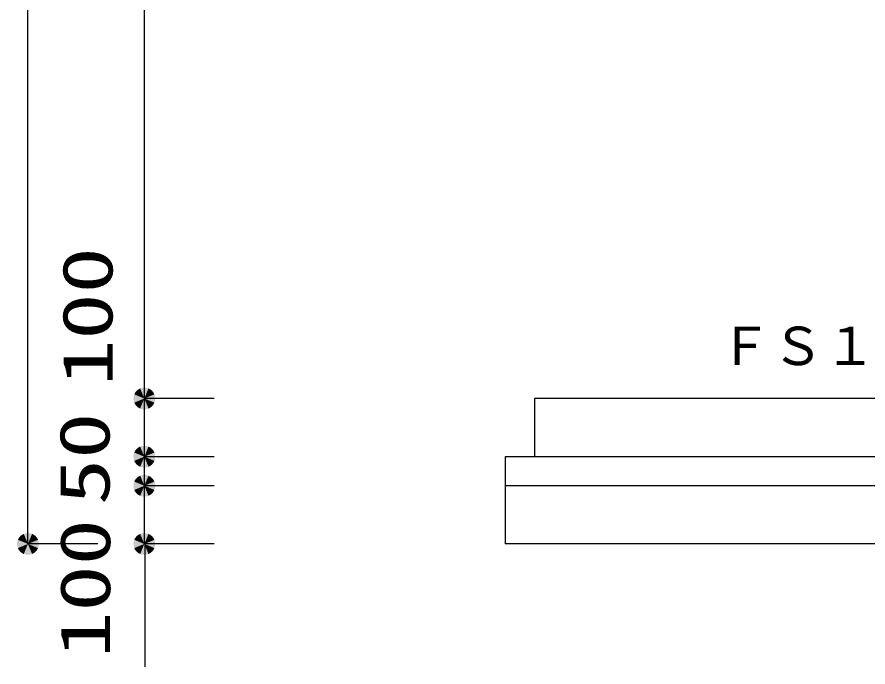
# Model space of a CAD drawing. Units: millimetres, scale not verified. Extents: x -10482 to 6837, y -7144 to 4933.
# Drawn here: x -2396 to -934, y -974 to 143 of the extents above; entities that cross this region are included whole.
import ezdxf
from ezdxf.enums import TextEntityAlignment as Align

# ---------------------------------------------------------------- set-up
doc = ezdxf.new("R2010")
doc.units = ezdxf.units.MM
doc.header["$LTSCALE"] = 30
doc.layers.add('0-2_SEISAKU', color=2, linetype='Continuous', lineweight=25)
doc.layers.add('0-6_SUNPO', color=7, linetype='Continuous', lineweight=25)
doc.styles.add('MS Gothic', font='')
doc.styles.add('ＭＳ ゴシック', font='')
doc.styles.get('MS Gothic').set_extended_font_data('MS Gothic')
doc.styles.get('ＭＳ ゴシック').set_extended_font_data('MS Gothic')

msp = doc.modelspace()

# ---------------------------------------------------------------- linework, layer by layer
at = {"layer": '0-2_SEISAKU'}
for p, q in [((-307.18, -512.39), (-1507.18, -512.39)), ((-1507.18, -512.39), (-1507.18, -612.39)), ((-1557.18, -612.39), (-1557.18, -712.39)), ((-257.18, -612.39), (-1557.18, -612.39)), ((-257.18, -612.39), (-1557.18, -612.39)), ((-1557.18, -662.39), (-1557.18, -762.39)), ((-257.18, -662.39), (-1557.18, -662.39)), ((-257.18, -662.39), (-1557.18, -662.39)), ((-257.18, -762.39), (-1557.18, -762.39))]:
    msp.add_line(p, q, dxfattribs=at)
at = {"layer": '0-6_SUNPO', "color": 4}
for p, q in [((-2377.37, -762.39), (-2377.37, 1337.61)), ((-2177.37, 1237.61), (-2177.37, -512.39)), ((-2057.37, -512.39), (-2177.37, -512.39)), ((-2057.37, -512.39), (-2177.37, -512.39)), ((-2177.37, -512.39), (-2177.37, -612.39)), ((-2057.37, -612.39), (-2177.37, -612.39)), ((-2057.37, -612.39), (-2177.37, -612.39)), ((-2177.37, -612.39), (-2177.37, -662.39)), ((-2057.37, -662.39), (-2177.37, -662.39)), ((-2057.37, -662.39), (-2177.37, -662.39)), ((-2177.37, -662.39), (-2177.37, -762.39)), ((-2257.37, -762.39), (-2377.37, -762.39)), ((-2057.37, -762.39), (-2177.37, -762.39)), ((-2176.31, -762.39), (-2176.31, -973.9))]:
    msp.add_line(p, q, dxfattribs=at)
at = {"layer": '0-6_SUNPO'}
for points in [[(-2187.78, -496.8), (-2177.37, -512.39), (-2190.62, -499.13)], [(-2187.78, -496.8), (-2177.37, -512.39), (-2190.62, -499.13)], [(-2184.54, -495.07), (-2177.37, -512.39), (-2187.78, -496.8)], [(-2184.54, -495.07), (-2177.37, -512.39), (-2187.78, -496.8)], [(-2181.02, -494), (-2177.37, -512.39), (-2184.54, -495.07)], [(-2181.02, -494), (-2177.37, -512.39), (-2184.54, -495.07)], [(-2177.37, -493.64), (-2177.37, -512.39), (-2181.02, -494)], [(-2177.37, -493.64), (-2177.37, -512.39), (-2181.02, -494)], [(-2173.71, -494), (-2177.37, -512.39), (-2177.37, -493.64)], [(-2173.71, -494), (-2177.37, -512.39), (-2177.37, -493.64)], [(-2170.19, -495.07), (-2177.37, -512.39), (-2173.71, -494)], [(-2170.19, -495.07), (-2177.37, -512.39), (-2173.71, -494)], [(-2166.95, -496.8), (-2177.37, -512.39), (-2170.19, -495.07)], [(-2166.95, -496.8), (-2177.37, -512.39), (-2170.19, -495.07)], [(-2164.11, -499.13), (-2177.37, -512.39), (-2166.95, -496.8)], [(-2164.11, -499.13), (-2177.37, -512.39), (-2166.95, -496.8)], [(-2195.76, -508.73), (-2177.37, -512.39), (-2196.12, -512.39)], [(-2195.76, -508.73), (-2177.37, -512.39), (-2196.12, -512.39)], [(-2194.69, -505.21), (-2177.37, -512.39), (-2195.76, -508.73)], [(-2194.69, -505.21), (-2177.37, -512.39), (-2195.76, -508.73)], [(-2192.96, -501.97), (-2177.37, -512.39), (-2194.69, -505.21)], [(-2192.96, -501.97), (-2177.37, -512.39), (-2194.69, -505.21)], [(-2190.62, -499.13), (-2177.37, -512.39), (-2192.96, -501.97)], [(-2190.62, -499.13), (-2177.37, -512.39), (-2192.96, -501.97)], [(-2161.78, -501.97), (-2177.37, -512.39), (-2164.11, -499.13)], [(-2161.78, -501.97), (-2177.37, -512.39), (-2164.11, -499.13)], [(-2160.04, -505.21), (-2177.37, -512.39), (-2161.78, -501.97)], [(-2160.04, -505.21), (-2177.37, -512.39), (-2161.78, -501.97)], [(-2158.98, -508.73), (-2177.37, -512.39), (-2160.04, -505.21)], [(-2158.98, -508.73), (-2177.37, -512.39), (-2160.04, -505.21)], [(-2158.62, -512.39), (-2177.37, -512.39), (-2158.98, -508.73)], [(-2158.62, -512.39), (-2177.37, -512.39), (-2158.98, -508.73)], [(-2196.12, -512.39), (-2177.37, -512.39), (-2195.76, -516.05)], [(-2196.12, -512.39), (-2177.37, -512.39), (-2195.76, -516.05)], [(-2195.76, -516.05), (-2177.37, -512.39), (-2194.69, -519.57)], [(-2195.76, -516.05), (-2177.37, -512.39), (-2194.69, -519.57)], [(-2194.69, -519.57), (-2177.37, -512.39), (-2192.96, -522.81)], [(-2194.69, -519.57), (-2177.37, -512.39), (-2192.96, -522.81)], [(-2192.96, -522.81), (-2177.37, -512.39), (-2190.62, -525.65)], [(-2192.96, -522.81), (-2177.37, -512.39), (-2190.62, -525.65)], [(-2190.62, -525.65), (-2177.37, -512.39), (-2187.78, -527.98)], [(-2190.62, -525.65), (-2177.37, -512.39), (-2187.78, -527.98)], [(-2187.78, -527.98), (-2177.37, -512.39), (-2184.54, -529.71)], [(-2187.78, -527.98), (-2177.37, -512.39), (-2184.54, -529.71)], [(-2184.54, -529.71), (-2177.37, -512.39), (-2181.02, -530.78)], [(-2184.54, -529.71), (-2177.37, -512.39), (-2181.02, -530.78)], [(-2181.02, -530.78), (-2177.37, -512.39), (-2177.37, -531.14)], [(-2181.02, -530.78), (-2177.37, -512.39), (-2177.37, -531.14)], [(-2177.37, -531.14), (-2177.37, -512.39), (-2173.71, -530.78)], [(-2173.71, -530.78), (-2177.37, -512.39), (-2170.19, -529.71)], [(-2170.19, -529.71), (-2177.37, -512.39), (-2166.95, -527.98)], [(-2166.95, -527.98), (-2177.37, -512.39), (-2164.11, -525.65)], [(-2164.11, -525.65), (-2177.37, -512.39), (-2161.78, -522.81)], [(-2161.78, -522.81), (-2177.37, -512.39), (-2160.04, -519.57)], [(-2160.04, -519.57), (-2177.37, -512.39), (-2158.98, -516.05)], [(-2158.98, -516.05), (-2177.37, -512.39), (-2158.62, -512.39)], [(-2177.37, -531.14), (-2177.37, -512.39), (-2173.71, -530.78)], [(-2173.71, -530.78), (-2177.37, -512.39), (-2170.19, -529.71)], [(-2170.19, -529.71), (-2177.37, -512.39), (-2166.95, -527.98)], [(-2166.95, -527.98), (-2177.37, -512.39), (-2164.11, -525.65)], [(-2164.11, -525.65), (-2177.37, -512.39), (-2161.78, -522.81)], [(-2161.78, -522.81), (-2177.37, -512.39), (-2160.04, -519.57)], [(-2160.04, -519.57), (-2177.37, -512.39), (-2158.98, -516.05)], [(-2158.98, -516.05), (-2177.37, -512.39), (-2158.62, -512.39)], [(-2190.62, -599.13), (-2177.37, -612.39), (-2192.96, -601.97)], [(-2190.62, -599.13), (-2177.37, -612.39), (-2192.96, -601.97)], [(-2187.78, -596.8), (-2177.37, -612.39), (-2190.62, -599.13)], [(-2187.78, -596.8), (-2177.37, -612.39), (-2190.62, -599.13)], [(-2184.54, -595.07), (-2177.37, -612.39), (-2187.78, -596.8)], [(-2184.54, -595.07), (-2177.37, -612.39), (-2187.78, -596.8)], [(-2181.02, -594), (-2177.37, -612.39), (-2184.54, -595.07)], [(-2181.02, -594), (-2177.37, -612.39), (-2184.54, -595.07)], [(-2177.37, -593.64), (-2177.37, -612.39), (-2181.02, -594)], [(-2177.37, -593.64), (-2177.37, -612.39), (-2181.02, -594)], [(-2173.71, -594), (-2177.37, -612.39), (-2177.37, -593.64)], [(-2173.71, -594), (-2177.37, -612.39), (-2177.37, -593.64)], [(-2170.19, -595.07), (-2177.37, -612.39), (-2173.71, -594)], [(-2170.19, -595.07), (-2177.37, -612.39), (-2173.71, -594)], [(-2166.95, -596.8), (-2177.37, -612.39), (-2170.19, -595.07)], [(-2166.95, -596.8), (-2177.37, -612.39), (-2170.19, -595.07)], [(-2164.11, -599.13), (-2177.37, -612.39), (-2166.95, -596.8)], [(-2164.11, -599.13), (-2177.37, -612.39), (-2166.95, -596.8)], [(-2161.78, -601.97), (-2177.37, -612.39), (-2164.11, -599.13)], [(-2161.78, -601.97), (-2177.37, -612.39), (-2164.11, -599.13)], [(-2195.76, -608.73), (-2177.37, -612.39), (-2196.12, -612.39)], [(-2195.76, -608.73), (-2177.37, -612.39), (-2196.12, -612.39)], [(-2196.12, -612.39), (-2177.37, -612.39), (-2195.76, -616.05)], [(-2196.12, -612.39), (-2177.37, -612.39), (-2195.76, -616.05)], [(-2194.69, -605.21), (-2177.37, -612.39), (-2195.76, -608.73)], [(-2194.69, -605.21), (-2177.37, -612.39), (-2195.76, -608.73)], [(-2195.76, -616.05), (-2177.37, -612.39), (-2194.69, -619.56)], [(-2195.76, -616.05), (-2177.37, -612.39), (-2194.69, -619.56)], [(-2192.96, -601.97), (-2177.37, -612.39), (-2194.69, -605.21)], [(-2192.96, -601.97), (-2177.37, -612.39), (-2194.69, -605.21)], [(-2194.69, -619.56), (-2177.37, -612.39), (-2192.96, -622.81)], [(-2194.69, -619.56), (-2177.37, -612.39), (-2192.96, -622.81)], [(-2192.96, -622.81), (-2177.37, -612.39), (-2190.62, -625.65)], [(-2192.96, -622.81), (-2177.37, -612.39), (-2190.62, -625.65)], [(-2190.62, -625.65), (-2177.37, -612.39), (-2187.78, -627.98)], [(-2190.62, -625.65), (-2177.37, -612.39), (-2187.78, -627.98)], [(-2187.78, -627.98), (-2177.37, -612.39), (-2184.54, -629.71)], [(-2187.78, -627.98), (-2177.37, -612.39), (-2184.54, -629.71)], [(-2184.54, -629.71), (-2177.37, -612.39), (-2181.02, -630.78)], [(-2184.54, -629.71), (-2177.37, -612.39), (-2181.02, -630.78)], [(-2181.02, -630.78), (-2177.37, -612.39), (-2177.37, -631.14)], [(-2181.02, -630.78), (-2177.37, -612.39), (-2177.37, -631.14)], [(-2160.04, -605.21), (-2177.37, -612.39), (-2161.78, -601.97)], [(-2160.04, -605.21), (-2177.37, -612.39), (-2161.78, -601.97)], [(-2158.98, -608.73), (-2177.37, -612.39), (-2160.04, -605.21)], [(-2158.98, -608.73), (-2177.37, -612.39), (-2160.04, -605.21)], [(-2158.62, -612.39), (-2177.37, -612.39), (-2158.98, -608.73)], [(-2158.62, -612.39), (-2177.37, -612.39), (-2158.98, -608.73)], [(-2177.37, -631.14), (-2177.37, -612.39), (-2173.71, -630.78)], [(-2173.71, -630.78), (-2177.37, -612.39), (-2170.19, -629.71)], [(-2170.19, -629.71), (-2177.37, -612.39), (-2166.95, -627.98)], [(-2166.95, -627.98), (-2177.37, -612.39), (-2164.11, -625.65)], [(-2164.11, -625.65), (-2177.37, -612.39), (-2161.78, -622.81)], [(-2161.78, -622.81), (-2177.37, -612.39), (-2160.04, -619.56)], [(-2160.04, -619.56), (-2177.37, -612.39), (-2158.98, -616.05)], [(-2158.98, -616.05), (-2177.37, -612.39), (-2158.62, -612.39)], [(-2177.37, -631.14), (-2177.37, -612.39), (-2173.71, -630.78)], [(-2173.71, -630.78), (-2177.37, -612.39), (-2170.19, -629.71)], [(-2170.19, -629.71), (-2177.37, -612.39), (-2166.95, -627.98)], [(-2166.95, -627.98), (-2177.37, -612.39), (-2164.11, -625.65)], [(-2164.11, -625.65), (-2177.37, -612.39), (-2161.78, -622.81)], [(-2161.78, -622.81), (-2177.37, -612.39), (-2160.04, -619.56)], [(-2160.04, -619.56), (-2177.37, -612.39), (-2158.98, -616.05)], [(-2158.98, -616.05), (-2177.37, -612.39), (-2158.62, -612.39)], [(-2194.69, -655.21), (-2177.37, -662.39), (-2195.76, -658.73)], [(-2194.69, -655.21), (-2177.37, -662.39), (-2195.76, -658.73)], [(-2192.96, -651.97), (-2177.37, -662.39), (-2194.69, -655.21)], [(-2192.96, -651.97), (-2177.37, -662.39), (-2194.69, -655.21)], [(-2190.62, -649.13), (-2177.37, -662.39), (-2192.96, -651.97)], [(-2190.62, -649.13), (-2177.37, -662.39), (-2192.96, -651.97)], [(-2187.78, -646.8), (-2177.37, -662.39), (-2190.62, -649.13)], [(-2187.78, -646.8), (-2177.37, -662.39), (-2190.62, -649.13)], [(-2184.54, -645.07), (-2177.37, -662.39), (-2187.78, -646.8)], [(-2184.54, -645.07), (-2177.37, -662.39), (-2187.78, -646.8)], [(-2181.02, -644), (-2177.37, -662.39), (-2184.54, -645.07)], [(-2181.02, -644), (-2177.37, -662.39), (-2184.54, -645.07)], [(-2177.37, -643.64), (-2177.37, -662.39), (-2181.02, -644)], [(-2177.37, -643.64), (-2177.37, -662.39), (-2181.02, -644)], [(-2173.71, -644), (-2177.37, -662.39), (-2177.37, -643.64)], [(-2173.71, -644), (-2177.37, -662.39), (-2177.37, -643.64)], [(-2170.19, -645.07), (-2177.37, -662.39), (-2173.71, -644)], [(-2170.19, -645.07), (-2177.37, -662.39), (-2173.71, -644)], [(-2166.95, -646.8), (-2177.37, -662.39), (-2170.19, -645.07)], [(-2166.95, -646.8), (-2177.37, -662.39), (-2170.19, -645.07)], [(-2164.11, -649.13), (-2177.37, -662.39), (-2166.95, -646.8)], [(-2164.11, -649.13), (-2177.37, -662.39), (-2166.95, -646.8)], [(-2161.78, -651.97), (-2177.37, -662.39), (-2164.11, -649.13)], [(-2161.78, -651.97), (-2177.37, -662.39), (-2164.11, -649.13)], [(-2160.04, -655.21), (-2177.37, -662.39), (-2161.78, -651.97)], [(-2160.04, -655.21), (-2177.37, -662.39), (-2161.78, -651.97)], [(-2158.98, -658.73), (-2177.37, -662.39), (-2160.04, -655.21)], [(-2158.98, -658.73), (-2177.37, -662.39), (-2160.04, -655.21)], [(-2195.76, -658.73), (-2177.37, -662.39), (-2196.12, -662.39)], [(-2195.76, -658.73), (-2177.37, -662.39), (-2196.12, -662.39)], [(-2196.12, -662.39), (-2177.37, -662.39), (-2195.76, -666.05)], [(-2196.12, -662.39), (-2177.37, -662.39), (-2195.76, -666.05)], [(-2195.76, -666.05), (-2177.37, -662.39), (-2194.69, -669.57)], [(-2195.76, -666.05), (-2177.37, -662.39), (-2194.69, -669.57)], [(-2194.69, -669.57), (-2177.37, -662.39), (-2192.96, -672.81)], [(-2194.69, -669.57), (-2177.37, -662.39), (-2192.96, -672.81)], [(-2192.96, -672.81), (-2177.37, -662.39), (-2190.62, -675.65)], [(-2192.96, -672.81), (-2177.37, -662.39), (-2190.62, -675.65)], [(-2190.62, -675.65), (-2177.37, -662.39), (-2187.78, -677.98)], [(-2190.62, -675.65), (-2177.37, -662.39), (-2187.78, -677.98)], [(-2187.78, -677.98), (-2177.37, -662.39), (-2184.54, -679.71)], [(-2187.78, -677.98), (-2177.37, -662.39), (-2184.54, -679.71)], [(-2184.54, -679.71), (-2177.37, -662.39), (-2181.02, -680.78)], [(-2184.54, -679.71), (-2177.37, -662.39), (-2181.02, -680.78)], [(-2181.02, -680.78), (-2177.37, -662.39), (-2177.37, -681.14)], [(-2181.02, -680.78), (-2177.37, -662.39), (-2177.37, -681.14)], [(-2158.62, -662.39), (-2177.37, -662.39), (-2158.98, -658.73)], [(-2158.62, -662.39), (-2177.37, -662.39), (-2158.98, -658.73)], [(-2177.37, -681.14), (-2177.37, -662.39), (-2173.71, -680.78)], [(-2173.71, -680.78), (-2177.37, -662.39), (-2170.19, -679.71)], [(-2170.19, -679.71), (-2177.37, -662.39), (-2166.95, -677.98)], [(-2166.95, -677.98), (-2177.37, -662.39), (-2164.11, -675.65)], [(-2164.11, -675.65), (-2177.37, -662.39), (-2161.78, -672.81)], [(-2161.78, -672.81), (-2177.37, -662.39), (-2160.04, -669.57)], [(-2160.04, -669.57), (-2177.37, -662.39), (-2158.98, -666.05)], [(-2158.98, -666.05), (-2177.37, -662.39), (-2158.62, -662.39)], [(-2177.37, -681.14), (-2177.37, -662.39), (-2173.71, -680.78)], [(-2173.71, -680.78), (-2177.37, -662.39), (-2170.19, -679.71)], [(-2170.19, -679.71), (-2177.37, -662.39), (-2166.95, -677.98)], [(-2166.95, -677.98), (-2177.37, -662.39), (-2164.11, -675.65)], [(-2164.11, -675.65), (-2177.37, -662.39), (-2161.78, -672.81)], [(-2161.78, -672.81), (-2177.37, -662.39), (-2160.04, -669.57)], [(-2160.04, -669.57), (-2177.37, -662.39), (-2158.98, -666.05)], [(-2158.98, -666.05), (-2177.37, -662.39), (-2158.62, -662.39)], [(-2384.54, -745.07), (-2377.37, -762.39), (-2387.78, -746.8)], [(-2381.02, -744), (-2377.37, -762.39), (-2384.54, -745.07)], [(-2377.37, -743.64), (-2377.37, -762.39), (-2381.02, -744)], [(-2373.71, -744), (-2377.37, -762.39), (-2377.37, -743.64)], [(-2370.19, -745.07), (-2377.37, -762.39), (-2373.71, -744)], [(-2366.95, -746.8), (-2377.37, -762.39), (-2370.19, -745.07)], [(-2184.54, -745.07), (-2177.37, -762.39), (-2187.78, -746.8)], [(-2181.02, -744), (-2177.37, -762.39), (-2184.54, -745.07)], [(-2177.37, -743.64), (-2177.37, -762.39), (-2181.02, -744)], [(-2173.71, -744), (-2177.37, -762.39), (-2177.37, -743.64)], [(-2170.19, -745.07), (-2177.37, -762.39), (-2173.71, -744)], [(-2166.95, -746.8), (-2177.37, -762.39), (-2170.19, -745.07)], [(-2395.76, -758.73), (-2377.37, -762.39), (-2396.12, -762.39)], [(-2394.69, -755.22), (-2377.37, -762.39), (-2395.76, -758.73)], [(-2392.96, -751.97), (-2377.37, -762.39), (-2394.69, -755.22)], [(-2390.62, -749.13), (-2377.37, -762.39), (-2392.96, -751.97)], [(-2387.78, -746.8), (-2377.37, -762.39), (-2390.62, -749.13)], [(-2364.11, -749.13), (-2377.37, -762.39), (-2366.95, -746.8)], [(-2361.78, -751.97), (-2377.37, -762.39), (-2364.11, -749.13)], [(-2360.04, -755.22), (-2377.37, -762.39), (-2361.78, -751.97)], [(-2358.98, -758.73), (-2377.37, -762.39), (-2360.04, -755.22)], [(-2358.62, -762.39), (-2377.37, -762.39), (-2358.98, -758.73)], [(-2195.76, -758.73), (-2177.37, -762.39), (-2196.12, -762.39)], [(-2194.69, -755.22), (-2177.37, -762.39), (-2195.76, -758.73)], [(-2192.96, -751.97), (-2177.37, -762.39), (-2194.69, -755.22)], [(-2190.62, -749.13), (-2177.37, -762.39), (-2192.96, -751.97)], [(-2187.78, -746.8), (-2177.37, -762.39), (-2190.62, -749.13)], [(-2164.11, -749.13), (-2177.37, -762.39), (-2166.95, -746.8)], [(-2161.78, -751.97), (-2177.37, -762.39), (-2164.11, -749.13)], [(-2160.04, -755.22), (-2177.37, -762.39), (-2161.78, -751.97)], [(-2158.98, -758.73), (-2177.37, -762.39), (-2160.04, -755.22)], [(-2158.62, -762.39), (-2177.37, -762.39), (-2158.98, -758.73)], [(-2396.12, -762.39), (-2377.37, -762.39), (-2395.76, -766.05)], [(-2395.76, -766.05), (-2377.37, -762.39), (-2394.69, -769.57)], [(-2394.69, -769.57), (-2377.37, -762.39), (-2392.96, -772.81)], [(-2392.96, -772.81), (-2377.37, -762.39), (-2390.62, -775.65)], [(-2390.62, -775.65), (-2377.37, -762.39), (-2387.78, -777.98)], [(-2387.78, -777.98), (-2377.37, -762.39), (-2384.54, -779.71)], [(-2384.54, -779.71), (-2377.37, -762.39), (-2381.02, -780.78)], [(-2381.02, -780.78), (-2377.37, -762.39), (-2377.37, -781.14)], [(-2377.37, -781.14), (-2377.37, -762.39), (-2373.71, -780.78)], [(-2373.71, -780.78), (-2377.37, -762.39), (-2370.19, -779.71)], [(-2370.19, -779.71), (-2377.37, -762.39), (-2366.95, -777.98)], [(-2366.95, -777.98), (-2377.37, -762.39), (-2364.11, -775.65)], [(-2364.11, -775.65), (-2377.37, -762.39), (-2361.78, -772.81)], [(-2361.78, -772.81), (-2377.37, -762.39), (-2360.04, -769.57)], [(-2360.04, -769.57), (-2377.37, -762.39), (-2358.98, -766.05)], [(-2358.98, -766.05), (-2377.37, -762.39), (-2358.62, -762.39)], [(-2196.12, -762.39), (-2177.37, -762.39), (-2195.76, -766.05)], [(-2195.76, -766.05), (-2177.37, -762.39), (-2194.69, -769.57)], [(-2194.69, -769.57), (-2177.37, -762.39), (-2192.96, -772.81)], [(-2192.96, -772.81), (-2177.37, -762.39), (-2190.62, -775.65)], [(-2190.62, -775.65), (-2177.37, -762.39), (-2187.78, -777.98)], [(-2187.78, -777.98), (-2177.37, -762.39), (-2184.54, -779.71)], [(-2184.54, -779.71), (-2177.37, -762.39), (-2181.02, -780.78)], [(-2181.02, -780.78), (-2177.37, -762.39), (-2177.37, -781.14)], [(-2177.37, -781.14), (-2177.37, -762.39), (-2173.71, -780.78)], [(-2173.71, -780.78), (-2177.37, -762.39), (-2170.19, -779.71)], [(-2170.19, -779.71), (-2177.37, -762.39), (-2166.95, -777.98)], [(-2166.95, -777.98), (-2177.37, -762.39), (-2164.11, -775.65)], [(-2164.11, -775.65), (-2177.37, -762.39), (-2161.78, -772.81)], [(-2161.78, -772.81), (-2177.37, -762.39), (-2160.04, -769.57)], [(-2160.04, -769.57), (-2177.37, -762.39), (-2158.98, -766.05)], [(-2158.98, -766.05), (-2177.37, -762.39), (-2158.62, -762.39)]]:
    msp.add_solid(points, dxfattribs=at)

# ---------------------------------------------------------------- texts
at = {"layer": '0-2_SEISAKU', "color": 4, "style": 'MS Gothic'}
msp.add_text('ＦＳ１', height=65.98, dxfattribs=at).set_placement((-1189.67, -474.7), align=Align.BOTTOM_LEFT)
at = {"layer": '0-6_SUNPO', "color": 3, "style": 'ＭＳ ゴシック', "width": 1.35}
for s, p in [('100', (-2206.04, -490.82)), ('50', (-2211.12, -695.68)), ('100', (-2210.11, -958.19))]:
    msp.add_text(s, height=86.59, rotation=90, dxfattribs=at).set_placement(p, align=Align.BOTTOM_LEFT)

doc.saveas('drawing.dxf')
